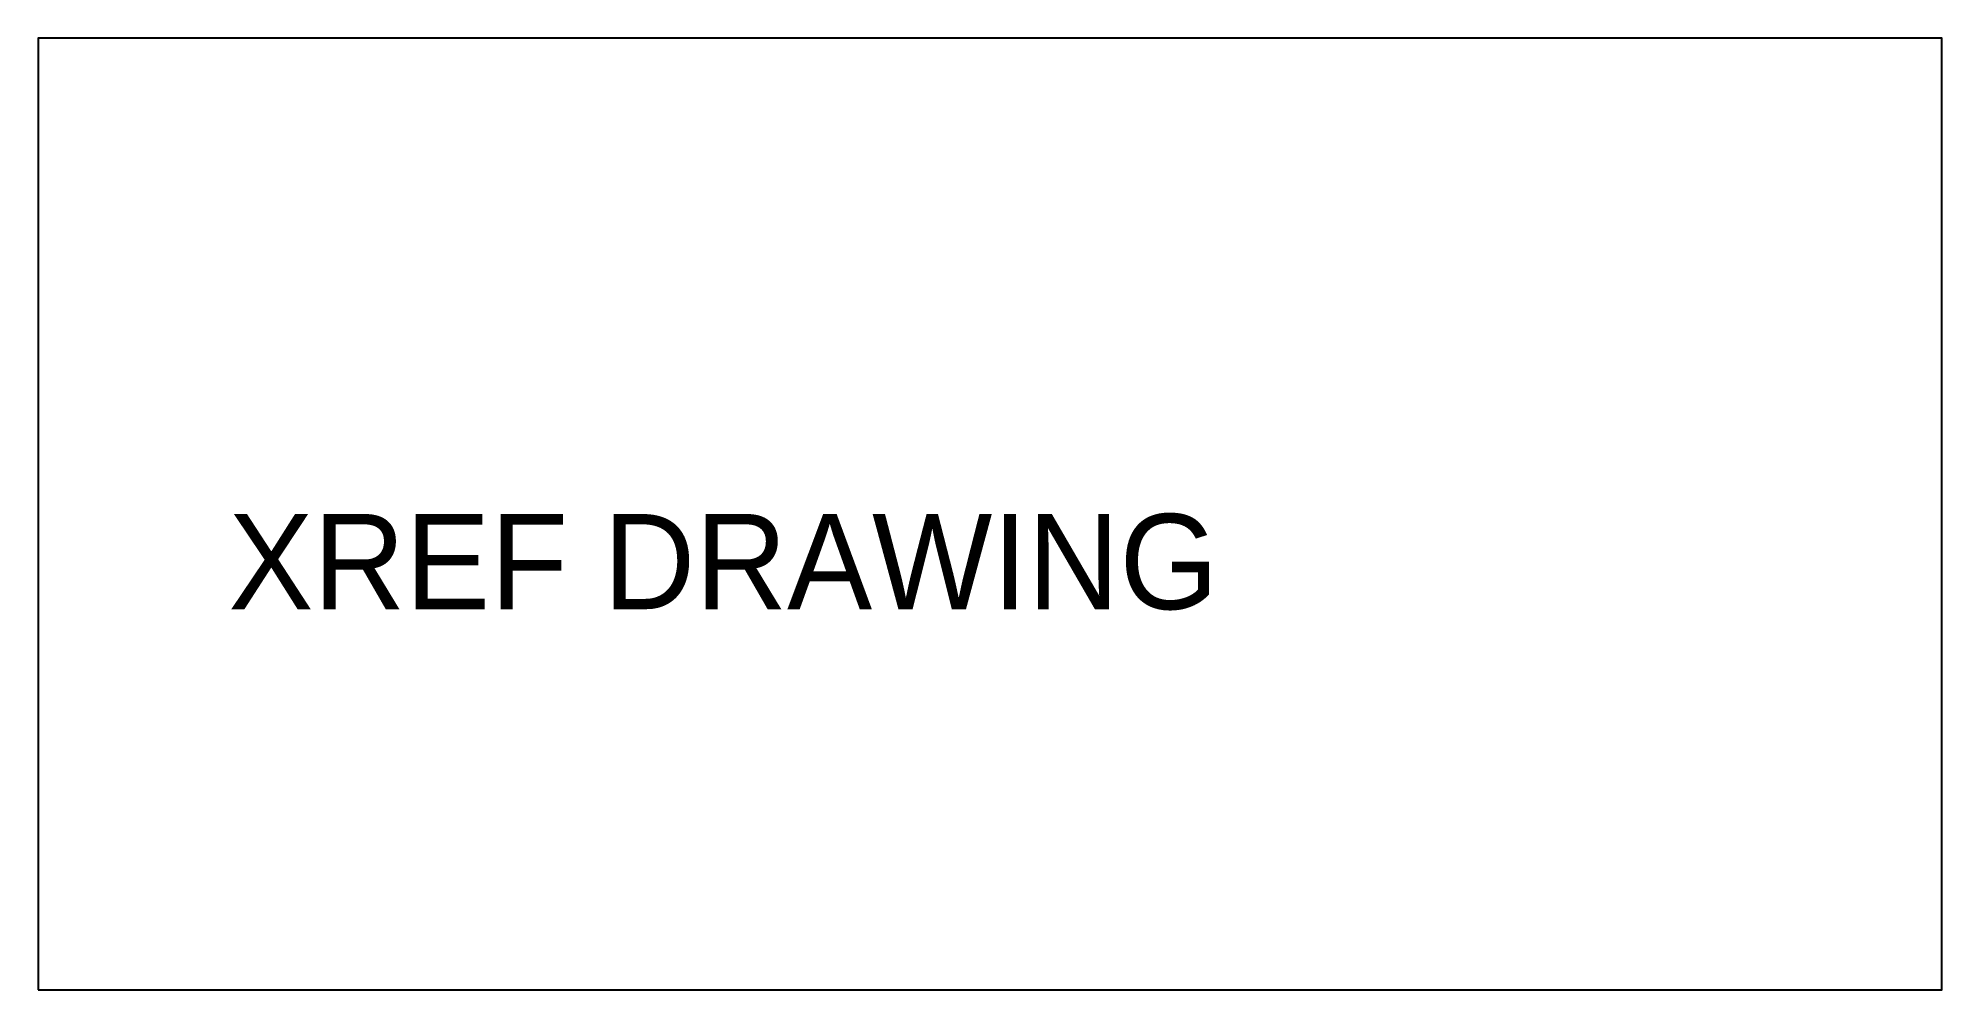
# Model space of a CAD drawing. Header units: metres. Extents: x 0 to 100, y 0 to 50.
import ezdxf

# ---------------------------------------------------------------- set-up
doc = ezdxf.new("R2010")
doc.units = ezdxf.units.M
doc.layers.add('XREF_CONTENT', color=6, linetype='Continuous')

msp = doc.modelspace()

# ---------------------------------------------------------------- linework, layer by layer
at = {"layer": 'XREF_CONTENT'}
msp.add_lwpolyline([(0, 0), (100, 0), (100, 50), (0, 50)], close=True, dxfattribs=at)

# ---------------------------------------------------------------- texts
msp.add_text('XREF DRAWING', height=5, dxfattribs=at).set_placement((10, 20))

doc.saveas('drawing.dxf')
